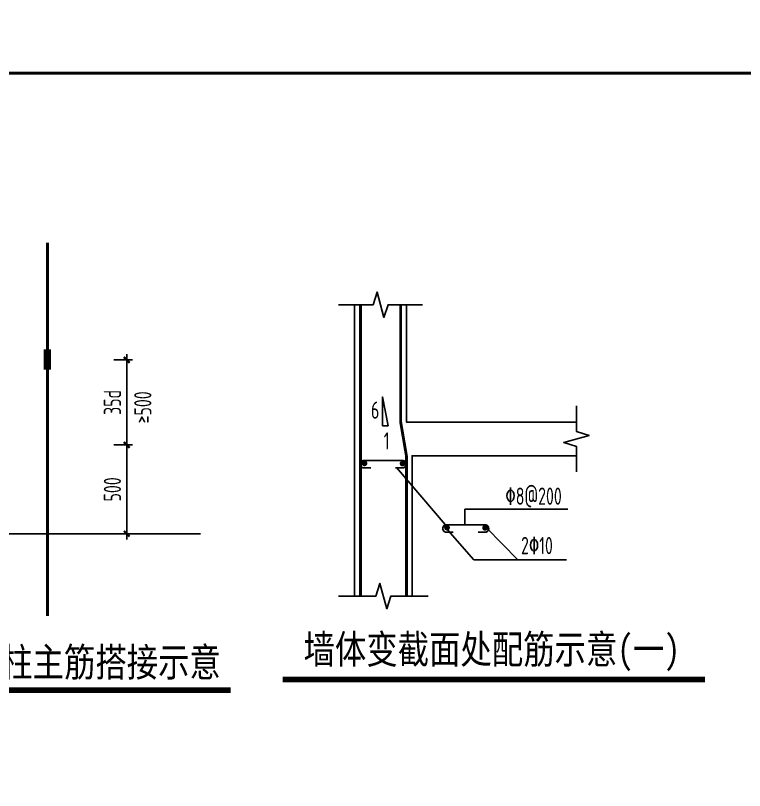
# Model space of a CAD drawing. Extents: x -67167 to 417929, y -86205 to 407116.
# Drawn here: x 387897 to 400573, y 319217 to 332685 of the extents above; entities that cross this region are included whole.
import ezdxf
from ezdxf.enums import TextEntityAlignment as Align

# ---------------------------------------------------------------- set-up
doc = ezdxf.new("R2010")
doc.units = 0
doc.header["$LTSCALE"] = 1000
doc.linetypes.add('DOTE', pattern=[2.42, 2, -0.2, 0.02, -0.2])
doc.layers.get('Defpoints').update_dxf_attribs({"color": 165})
for name, color, linetype in [('AXIS', 3, 'DOTE'), ('SHEET_LINE', 6, 'Continuous'), ('字', 3, 'Continuous'), ('线', 7, 'Continuous'), ('钢筋', 1, 'Continuous')]:
    doc.layers.add(name, color=color, linetype=linetype)
doc.styles.add('-黑体', font='simhei.ttf')
doc.styles.add('TSSD_Dimension', font='Tssdeng.shx', dxfattribs={"width": 0.7, "bigfont": 'hztxt.shx'})
doc.dimstyles.new('TSSD_100_100', dxfattribs={"dimtxt": 300, "dimasz": 100, "dimexe": 100, "dimexo": 250, "dimgap": 100, "dimtad": 1, "dimdec": 0, "dimzin": 0, "dimdsep": 46, "dimtxsty": 'TSSD_Dimension', "dimblk": 'ARCHTICK', "dimblk1": 'ARCHTICK', "dimblk2": 'ARCHTICK', "dimcen": 0, "dimdle": 100, "dimclrt": 7, "dimadec": 0, "dimazin": 0, "dimtfac": 1, "dimtdec": 0, "dimtix": 1, "dimtmove": 2, "dimatfit": 3, "dimfxl": 1, "dimtolj": 1, "dimtzin": 0, "dimarcsym": 0})

# ---------------------------------------------------------------- blocks, each defined once
blk = doc.blocks.new('_ArchTick')
at = {"color": 0, "linetype": 'ByBlock', "const_width": 0.4}
blk.add_lwpolyline([(-0.5, -0.5), (0.5, 0.5)], dxfattribs=at)
blk = doc.blocks.new('*D516')
at = {"layer": 'AXIS', "color": 0, "lineweight": -2, "transparency": 16777216}
for p, q in [((389832, 323579), (389832, 325322)), ((389606, 325222), (389932, 325222)), ((389606, 323679), (389932, 323679))]:
    blk.add_line(p, q, dxfattribs=at)
at = {"layer": 'Defpoints', "color": 0, "transparency": 16777216}
for p in [(389356, 325222), (389832, 325222), (389356, 323679)]:
    blk.add_point(p, dxfattribs=at)
at = {"layer": 'AXIS', "color": 0, "lineweight": -2, "transparency": 16777216, "xscale": 100, "yscale": 100, "zscale": 100}
for p, rotation in [((389832, 325222), 90), ((389832, 323679), 270)]:
    blk.add_blockref('_ArchTick', p, dxfattribs=dict(at, rotation=rotation))
at = {"layer": 'AXIS', "color": 7, "transparency": 16777216, "insert": (389582, 324450), "char_height": 300, "attachment_point": 5, "rotation": 90, "style": 'TSSD_Dimension'}
blk.add_mtext('\\A1;500', dxfattribs=at)
blk = doc.blocks.new('*D517')
at = {"layer": 'AXIS', "color": 0, "lineweight": -2, "transparency": 16777216}
for p, q in [((389832, 325122), (389832, 326800)), ((389606, 326700), (389932, 326700)), ((389606, 325222), (389932, 325222))]:
    blk.add_line(p, q, dxfattribs=at)
at = {"layer": 'Defpoints', "color": 0, "transparency": 16777216}
for p in [(389356, 326700), (389832, 326700), (389356, 325222)]:
    blk.add_point(p, dxfattribs=at)
at = {"layer": 'AXIS', "color": 0, "lineweight": -2, "transparency": 16777216, "xscale": 100, "yscale": 100, "zscale": 100}
for p, rotation in [((389832, 326700), 90), ((389832, 325222), 270)]:
    blk.add_blockref('_ArchTick', p, dxfattribs=dict(at, rotation=rotation))
at = {"layer": 'AXIS', "color": 7, "transparency": 16777216, "insert": (389582, 325961), "char_height": 300, "attachment_point": 5, "rotation": 90, "style": 'TSSD_Dimension'}
blk.add_mtext('\\A1;35d', dxfattribs=at)

msp = doc.modelspace()

# ---------------------------------------------------------------- linework, layer by layer
at = {"layer": 'SHEET_LINE'}
for points, const_width in [([(333826.681, 273282.934), (333826.681, 332682.934), (417926.681, 332682.935), (417926.681, 273282.935)], 5), ([(336326.681, 274282.934), (336326.681, 331682.934), (416926.681, 331682.935), (416926.681, 274282.935)], 50)]:
    msp.add_lwpolyline(points, close=True, dxfattribs=dict(at, const_width=const_width))
at = {"layer": '线', "linetype": 'Continuous'}
for p, q in [((393794.097, 322596.12), (393794.097, 327659.72)), ((394523.397, 324832.858), (395365.233, 323839.622)), ((396087.45, 323781.839), (396630.064, 323224.478))]:
    msp.add_line(p, q, dxfattribs=at)
at = {"layer": '线'}
for points in [[(393514.097, 327659.72), (394114.097, 327659.72), (394184.097, 327879.72), (394304.097, 327439.72), (394374.097, 327659.72), (394974.097, 327659.72)], [(397649.297, 324754.62), (397649.297, 325197.02), (397429.297, 325267.02), (397869.297, 325387.02), (397649.297, 325457.02), (397649.297, 325899.42)], [(393514.097, 322596.12), (394164.097, 322596.12), (394234.097, 322816.12), (394354.097, 322376.12), (394424.097, 322596.12), (395074.097, 322596.12)]]:
    msp.add_lwpolyline(points, dxfattribs=at)
at = {"layer": '线', "linetype": 'Continuous'}
for points in [[(394694.097, 327659.72), (394694.097, 325619.42), (397649.297, 325619.42)], [(394794.097, 322596.12), (394794.097, 325034.62), (397649.297, 325034.62)], [(395711.744, 323834.835), (395711.744, 324104.782), (397499.836, 324104.782)], [(395375.301, 323784.684), (395867.225, 323224.478), (397480.117, 323224.478)], [(386267.46, 323678.945), (391112.36, 323678.945)]]:
    msp.add_lwpolyline(points, dxfattribs=at)
msp.add_lwpolyline([(394275.997, 325555.848), (394375.997, 325555.848), (394275.997, 326055.848)], close=True, dxfattribs=at)
at = {"layer": '线', "color": 2, "linetype": 'Continuous', "const_width": 100}
for points in [[(392541.425, 321144.545), (399883.083, 321144.545)], [(385964.786, 320958.545), (391640.865, 320958.545)]]:
    msp.add_lwpolyline(points, dxfattribs=at)
at = {"layer": '钢筋', "const_width": 50}
for points in [[(388453.76, 322249.045), (388453.76, 328735.345)], [(393894.097, 322596.12), (393894.097, 327659.72)], [(394594.097, 327659.72), (394594.097, 327659.72), (394594.097, 325619.42), (394694.097, 325034.62), (394694.097, 322596.12), (394694.097, 322596.12)]]:
    msp.add_lwpolyline(points, dxfattribs=at)
msp.add_lwpolyline([(388414.556, 326858.495), (388492.256, 326858.495), (388492.256, 326554.445), (388414.556, 326554.445)], close=True, dxfattribs=at)
at = {"layer": '钢筋', "const_width": 30}
for points in [[(394076.36, 324822.055), (393956.36, 324822.055, -1), (393956.36, 324952.055), (394624.236, 324952.055, -1), (394624.236, 324822.055), (394504.236, 324822.055)], [(395511.797, 323704.835), (395391.797, 323704.835, -1), (395391.797, 323834.835), (396059.674, 323834.835, -1), (396059.674, 323704.835), (395939.674, 323704.835)]]:
    msp.add_lwpolyline(points, format="xyb", dxfattribs=at)
at = {"layer": '钢筋', "const_width": 50}
for points in [[(393989.863, 324901.904, 1), (393939.863, 324901.904, 1)], [(394652.013, 324899.059, 1), (394602.013, 324899.059, 1)], [(395425.301, 323784.684, 1), (395375.301, 323784.684, 1)], [(396087.45, 323781.839, 1), (396037.45, 323781.839, 1)]]:
    msp.add_lwpolyline(points, format="xyb", close=True, dxfattribs=at)

# ---------------------------------------------------------------- texts
at = {"layer": 'AXIS', "style": 'TSSD_Dimension', "width": 0.7}
msp.add_text('≥500', height=300, rotation=90.0000007, dxfattribs=at).set_placement((390350.923, 325597.186), align=Align.BOTTOM_LEFT)
at = {"layer": '字', "style": 'TSSD_Dimension', "width": 0.7}
for s, p in [('6', (394078.239, 325677.648)), ('1', (394299.911, 325142.528)), ('\x828@200', (396415.054, 324181.782)), ('2\x8210', (396686.217, 323323.278))]:
    msp.add_text(s, height=300, rotation=0.0000007, dxfattribs=at).set_placement(p)
at = {"layer": '字', "color": 4, "style": '-黑体', "width": 0.8}
for s, p in [('墙体变截面处配筋示意(一)', (396178.571, 321643.865)), ('墙端暗柱主筋搭接示意', (388739.653, 321457.865))]:
    msp.add_text(s, height=500, rotation=0.0000007, dxfattribs=at).set_placement(p, align=Align.MIDDLE)

# ---------------------------------------------------------------- dimensions: what is measured, and where the dimension line sits
at = {"layer": 'AXIS'}
for base, p1, p2, text, picture, middle in [((389832.26, 326700.045), (389355.96, 325221.645), (389355.96, 326700.045), '35d', '*D517', (389582.26, 325960.845)), ((389832.26, 325221.645), (389355.96, 323678.945), (389355.96, 325221.645), '500', '*D516', (389582.26, 324450.295))]:
    dim = msp.add_linear_dim(base=base, p1=p1, p2=p2, angle=90.0000007, text=text, dimstyle='TSSD_100_100', override={"dimtxt": 300, "dimtxsty": 'TSSD_Dimension'}, dxfattribs=at)
    dim.commit()
    dim.dimension.update_dxf_attribs({"geometry": picture, "text_midpoint": middle})

doc.saveas('drawing.dxf')
